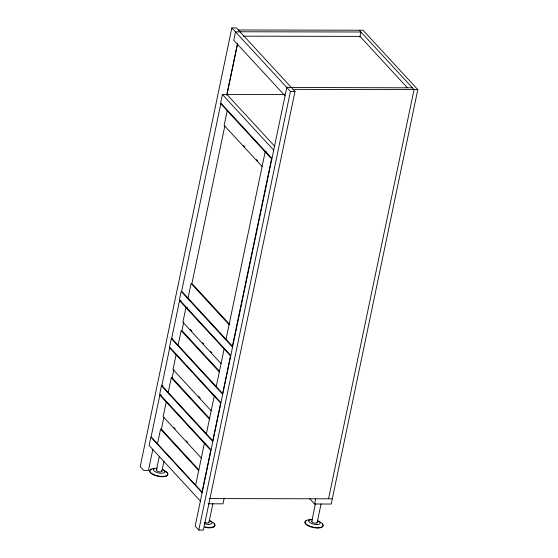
<?xml version="1.0" encoding="UTF-8"?>
<svg xmlns="http://www.w3.org/2000/svg" width="558" height="558" viewBox="0 0 558 558"><rect width="100%" height="100%" fill="white"/><g stroke="black" fill="none" stroke-linecap="round" stroke-linejoin="round"><path stroke-width="0.84" d="M412.411 87.815L286.791 87.48L195.154 526.131L198.801 530.093L203.377 530.1L295.015 91.442L236.418 27.907L231.849 27.9L140.204 466.558L143.859 470.513L148.428 470.52L152.885 449.19M162.964 385.822L161.436 385.815L159.693 394.171L210.987 449.79M172.827 338.615L171.299 338.608L169.555 346.964L220.849 402.583M226.98 94.532L222.405 94.525L220.661 102.881L271.955 158.5M159.839 395.099L151.106 436.872L202.038 492.093L210.764 450.32L159.839 395.099L161.36 395.099M179.557 300.678L171.704 338.281L222.635 393.502L230.489 355.906L179.557 300.678L181.085 300.685M226.799 94.853L237.485 43.705M226.876 95.02L237.575 43.817M157.496 443.798L160.551 429.179L162.078 429.179M166.228 402.025L163.173 416.645L201.319 458.013M168.23 392.413L171.285 377.794L172.813 377.794M176.091 354.818L173.036 369.438L211.182 410.807M178.093 345.207L181.148 330.587L219.301 371.956M188.046 298.098L191.101 283.478L229.073 324.644M227.19 110.728L224.135 125.355L262.107 166.521M163.829 417.482L161.381 429.179L198.948 469.913M173.866 369.438L172.122 377.794L209.682 418.528M183.728 322.231L181.978 330.587L219.545 371.321M224.79 126.206L191.931 283.478L229.903 324.651M156.456 470.101L159.302 456.479M161.855 471.35L163.989 461.131M226.018 339.271L265.162 151.902L266.682 151.902M195.649 485.167L204.374 443.394L205.902 443.394M206.383 433.782L214.237 396.187L215.765 396.187M216.246 386.575L224.1 348.973M198.801 530.093L290.446 91.435L231.849 27.9M208.95 522.414L212.863 503.679M209.466 527.84L209.55 527.436M224.114 498.601L223.019 503.825L208.057 503.797M359.861 37.114L360.935 32.001L239.975 31.771M238.336 29.986L363.028 30.223L417.796 89.608L331.215 504.027L314.593 504L315.682 498.775M311.748 521.374L315.479 503.49M317.146 522.623L321.059 503.888M317.655 528.042L317.746 527.645M328.564 498.803L414.05 89.601L359.289 30.216M157.182 468.169L156.819 468.19A5.915 2.274 11.8 0 0 154.322 471.154A5.915 2.274 11.8 0 0 163.166 473.107A5.915 2.274 11.8 0 0 162.594 469.466M208.218 524.346L208.587 524.325M316.414 524.555L316.784 524.534M240.066 31.869L235.497 31.862L233.753 40.211L285.047 95.837M243.414 36.165L360.015 36.389L407.396 87.759M293.096 89.364L417.796 89.608M290.446 91.435L295.015 91.442M284.315 94.546L226.883 94.435L274.857 146.447M187.474 307.611L185.947 307.611L182.898 322.231L221.045 363.6M209.152 498.573L332.31 498.81M316.93 522.002L316.965 522.03A2.776 1.067 11.8 0 1 315.8 523.181A2.776 1.067 11.8 0 1 312.278 522.274L311.922 521.967A2.776 1.067 11.8 0 1 312.285 520.956M161.639 470.729L161.674 470.757A2.776 1.067 11.8 0 1 160.509 471.908A2.776 1.067 11.8 0 1 156.986 471.001L156.631 470.694A2.776 1.067 11.8 0 1 157 469.683M222.405 94.525L273.699 150.144M243.658 145.624L244.829 146.887M256.513 159.553L257.677 160.823M232.456 347.02L181.162 291.402L179.418 299.758L230.712 355.376M190.18 329.234L191.945 331.138M202.512 342.598L203.684 343.868M210.729 351.505L211.901 352.782M171.299 338.608L222.593 394.227M309.453 498.434L314.593 504M198.515 396.166L200.28 398.077M171.285 377.794L209.438 419.163M161.436 385.815L212.738 441.434M173.977 427.463L175.156 428.739M186.309 440.834L187.481 442.103M160.551 429.179L198.704 470.547M202.136 492.714L150.841 437.095L149.091 445.444L200.392 501.07M318.109 521.151A9.249 3.55 11.8 0 1 321.087 527.226A9.249 3.55 11.8 0 1 306.844 524.583A9.249 3.55 11.8 0 1 310.443 519.728M322.322 524.101A9.249 3.55 11.8 0 1 313.01 527.505A9.249 3.55 11.8 0 1 306.691 520.649M308.33 520.258A9.249 3.55 11.8 0 1 309.648 520.14M317.886 520.74A5.915 2.274 11.8 0 1 318.458 524.38A5.915 2.274 11.8 0 1 309.613 522.428A5.915 2.274 11.8 0 1 312.11 519.463M162.817 469.878A9.249 3.55 11.8 0 1 165.963 475.904A9.249 3.55 11.8 0 1 151.881 473.533A9.249 3.55 11.8 0 1 154.44 468.469M167.693 473.854A9.249 3.55 11.8 0 1 156.554 475.946A9.249 3.55 11.8 0 1 151.399 469.376M153.038 468.985A9.249 3.55 11.8 0 1 154.357 468.866M164.094 470.847A9.249 3.55 11.8 0 1 167.03 472.828M208.95 522.135A2.776 1.067 11.8 0 1 207.604 522.972A2.776 1.067 11.8 0 1 204.584 522.358M209.194 520.691A9.249 3.55 11.8 0 1 214.718 525.901A9.249 3.55 11.8 0 1 204.905 526.898M214.126 523.899A9.249 3.55 11.8 0 1 204.821 527.303M209.689 520.537A5.915 2.274 11.8 0 1 211.343 523.809A5.915 2.274 11.8 0 1 204.137 523.578M169.702 347.885L161.841 385.487L212.772 440.708L220.626 403.113L169.702 347.885M220.801 103.802L181.657 291.171L232.407 346.197L271.551 158.828L220.801 103.802"/></g></svg>
